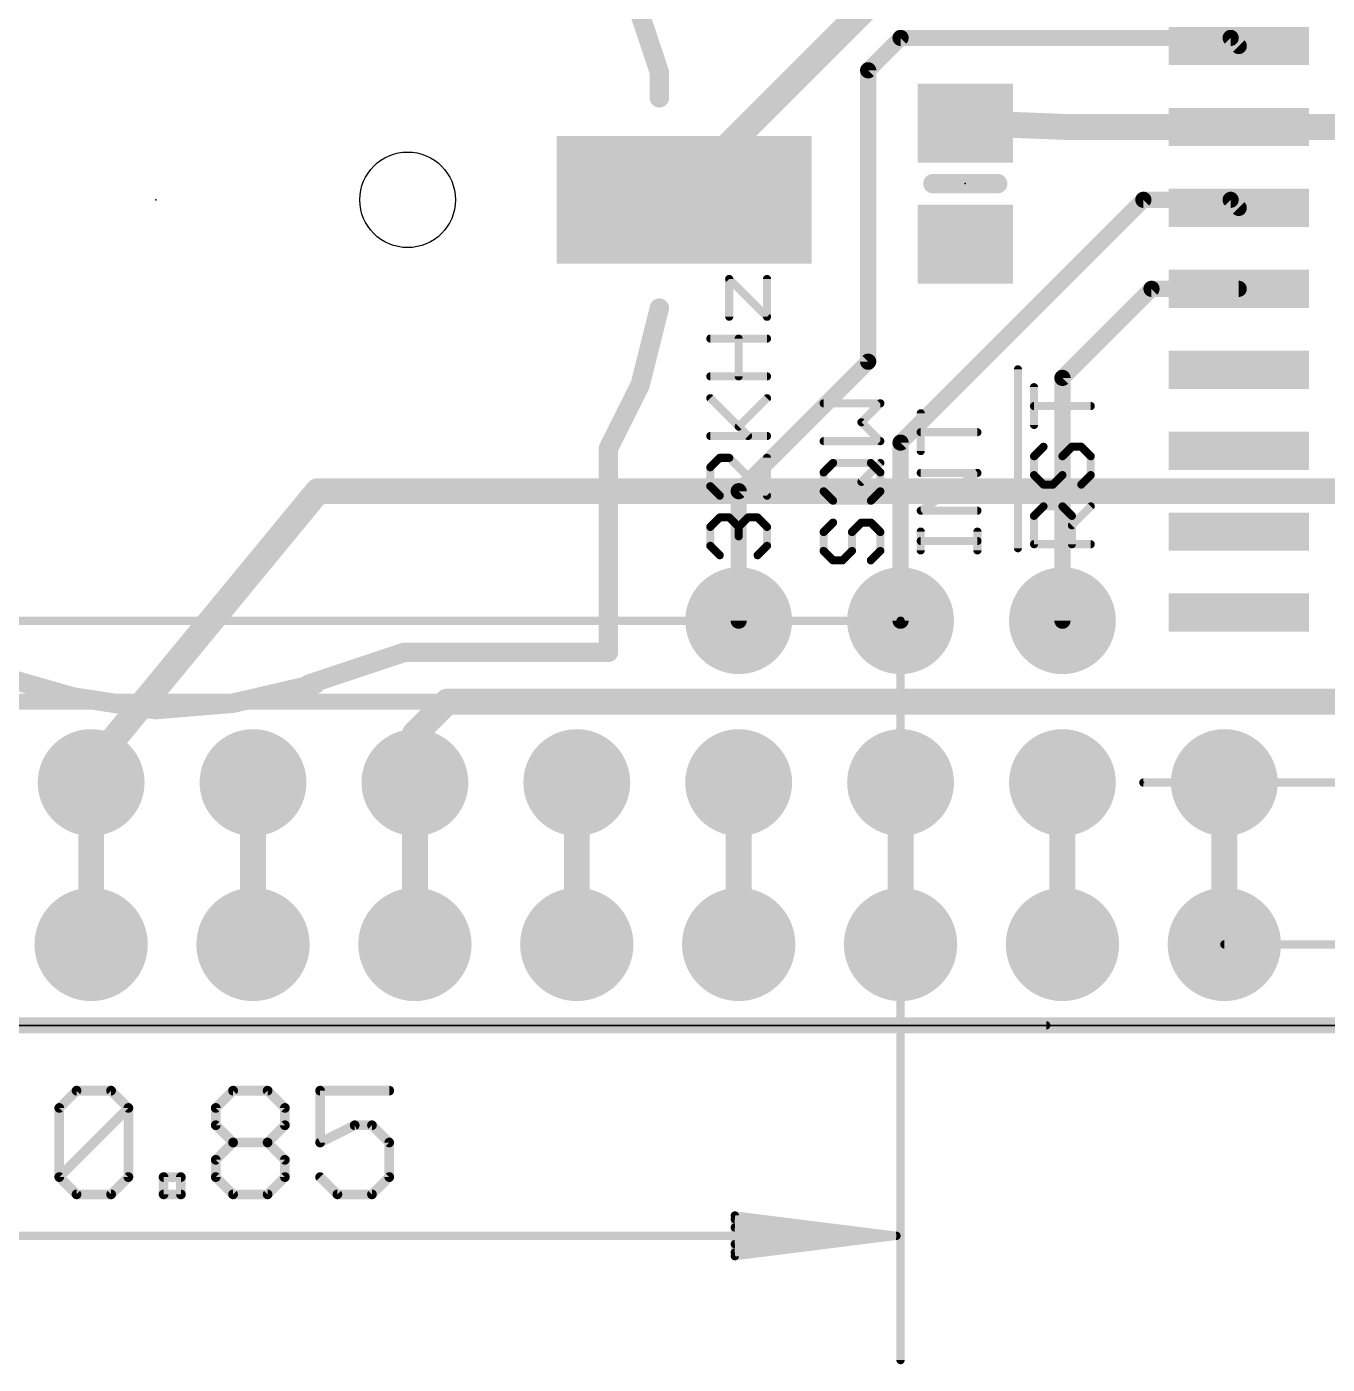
# Model space of a CAD drawing. Extents: x -10.5 to 61.7, y -5.3 to 32.3.
# Drawn here: x 7.88 to 28.28, y -5.32 to 15.67 of the extents above; entities that cross this region are included whole.
import ezdxf

# ---------------------------------------------------------------- set-up
doc = ezdxf.new("R2010")
doc.units = 0
for name, color, linetype in [('1', 12, 'CONTINUOUS'), ('16', 132, 'CONTINUOUS'), ('17', 110, 'CONTINUOUS'), ('20', 53, 'CONTINUOUS'), ('21', 40, 'CONTINUOUS'), ('23', 53, 'CONTINUOUS'), ('47', 253, 'CONTINUOUS')]:
    doc.layers.add(name, color=color, linetype=linetype)

# ---------------------------------------------------------------- blocks, each defined once
blk = doc.blocks.new('RECT')
blk.add_solid([(-0.5, -0.5), (0.5, -0.5), (-0.5, 0.5), (0.5, 0.5)])
blk = doc.blocks.new('ROUNDP')
at = {"const_width": 0.5}
blk.add_lwpolyline([(0, -0.25, 1), (0, 0.25, 1), (0, -0.25)], format="xyb", dxfattribs=at)

msp = doc.modelspace()

# ---------------------------------------------------------------- linework, layer by layer
at = {"layer": '1'}
for points, const_width in [([(18.704, 13.624), (21.59, 16.51)], 0.4064), ([(21.082, 14.986), (21.59, 15.494)], 0.254), ([(21.59, 15.494), (26.769, 15.494)], 0.254), ([(26.769, 15.494), (26.896, 15.367)], 0.254), ([(21.082, 10.414), (21.082, 14.986)], 0.254), ([(24.191, 14.097), (22.606, 14.158)], 0.4064), ([(26.896, 14.097), (24.191, 14.097)], 0.4064), ([(26.896, 14.097), (28.829, 14.097)], 0.4064), ([(18.196, 12.954), (18.704, 13.624)], 0.4064), ([(21.59, 9.144), (25.4, 12.954)], 0.254), ([(25.4, 12.954), (26.769, 12.954)], 0.254), ([(26.769, 12.954), (26.896, 12.827)], 0.254), ([(24.13, 10.16), (25.527, 11.557)], 0.254), ([(25.527, 11.557), (26.896, 11.557)], 0.254), ([(19.05, 8.382), (21.082, 10.414)], 0.254), ([(24.13, 6.35), (24.13, 10.16)], 0.254), ([(21.59, 6.35), (21.59, 9.144)], 0.254), ([(19.05, 6.35), (19.05, 8.382)], 0.254), ([(7.62, 5.08), (45.72, 5.08)], 0.254), ([(11.43, 1.27), (11.43, 3.81)], 0.4064), ([(13.97, 3.81), (13.97, 1.27)], 0.4064), ([(16.51, 1.27), (16.51, 3.81)], 0.4064), ([(19.05, 3.81), (19.05, 1.27)], 0.4064), ([(21.59, 1.27), (21.59, 3.81)], 0.4064), ([(24.13, 3.81), (24.13, 1.27)], 0.4064), ([(26.67, 1.27), (26.67, 3.81)], 0.4064), ([(0, 0), (50.8, 0)], 0.254)]:
    msp.add_lwpolyline(points, dxfattribs=dict(at, const_width=const_width))
for points, const_width in [([(21.59, 15.5575, 1), (21.59, 15.4305)], 0.127), ([(21.6349, 15.4491, 1), (21.5451, 15.5389)], 0.127), ([(26.8139, 15.5389, 1), (26.7241, 15.4491)], 0.127), ([(26.769, 15.4305, 1), (26.769, 15.5575)], 0.127), ([(26.8511, 15.3221, 1), (26.9409, 15.4119)], 0.127), ([(21.1455, 14.986, 1), (21.0185, 14.986)], 0.127), ([(21.0371, 15.0309, 1), (21.1269, 14.9411)], 0.127), ([(22.6099, 14.2595, 1), (22.6021, 14.0565)], 0.2032), ([(24.191, 14.1986, 1), (24.191, 13.9954)], 0.2032), ([(24.1871, 13.9955, 1), (24.1949, 14.1985)], 0.2032), ([(26.896, 14.1986, 1), (26.896, 13.9954)], 0.2032), ([(26.896, 13.9954, 1), (26.896, 14.1986)], 0.2032), ([(18.6322, 13.6958, 1), (18.7758, 13.5522)], 0.2032), ([(18.785, 13.5626, 1), (18.623, 13.6854)], 0.2032), ([(18.115, 13.0154, 1), (18.277, 12.8926)], 0.2032), ([(25.4, 13.0175, 1), (25.4, 12.8905)], 0.127), ([(25.4449, 12.9091, 1), (25.3551, 12.9989)], 0.127), ([(26.8139, 12.9989, 1), (26.7241, 12.9091)], 0.127), ([(26.769, 12.8905, 1), (26.769, 13.0175)], 0.127), ([(26.8511, 12.7821, 1), (26.9409, 12.8719)], 0.127), ([(25.527, 11.6205, 1), (25.527, 11.4935)], 0.127), ([(25.5719, 11.5121, 1), (25.4821, 11.6019)], 0.127), ([(26.896, 11.4935, 1), (26.896, 11.6205)], 0.127), ([(21.1269, 10.3691, 1), (21.0371, 10.4589)], 0.127), ([(21.0185, 10.414, 1), (21.1455, 10.414)], 0.127), ([(24.1935, 10.16, 1), (24.0665, 10.16)], 0.127), ([(24.0851, 10.2049, 1), (24.1749, 10.1151)], 0.127), ([(21.6535, 9.144, 1), (21.5265, 9.144)], 0.127), ([(21.5451, 9.1889, 1), (21.6349, 9.0991)], 0.127), ([(19.1135, 8.382, 1), (18.9865, 8.382)], 0.127), ([(19.0051, 8.4269, 1), (19.0949, 8.3371)], 0.127), ([(18.9865, 6.35, 1), (19.1135, 6.35)], 0.127), ([(21.5265, 6.35, 1), (21.6535, 6.35)], 0.127), ([(24.0665, 6.35, 1), (24.1935, 6.35)], 0.127), ([(11.5316, 3.81, 1), (11.3284, 3.81)], 0.2032), ([(14.0716, 3.81, 1), (13.8684, 3.81)], 0.2032), ([(16.6116, 3.81, 1), (16.4084, 3.81)], 0.2032), ([(19.1516, 3.81, 1), (18.9484, 3.81)], 0.2032), ([(21.6916, 3.81, 1), (21.4884, 3.81)], 0.2032), ([(24.2316, 3.81, 1), (24.0284, 3.81)], 0.2032), ([(26.7716, 3.81, 1), (26.5684, 3.81)], 0.2032), ([(11.3284, 1.27, 1), (11.5316, 1.27)], 0.2032), ([(13.8684, 1.27, 1), (14.0716, 1.27)], 0.2032), ([(16.4084, 1.27, 1), (16.6116, 1.27)], 0.2032), ([(18.9484, 1.27, 1), (19.1516, 1.27)], 0.2032), ([(21.4884, 1.27, 1), (21.6916, 1.27)], 0.2032), ([(24.0284, 1.27, 1), (24.2316, 1.27)], 0.2032), ([(26.5684, 1.27, 1), (26.7716, 1.27)], 0.2032)]:
    msp.add_lwpolyline(points, format="xyb", dxfattribs=dict(at, const_width=const_width))
at = {"layer": '16', "const_width": 0.4064}
for points in [[(8.89, 4.064), (12.446, 8.382)], [(12.446, 8.382), (30.226, 8.382)], [(13.97, 4.572), (14.478, 5.08)], [(14.478, 5.08), (28.956, 5.08)], [(13.97, 3.81), (13.97, 4.572)], [(8.89, 3.81), (8.89, 4.064)], [(8.89, 1.27), (8.89, 3.81)]]:
    msp.add_lwpolyline(points, dxfattribs=at)
at = {"layer": '16', "const_width": 0.2032}
for points in [[(12.446, 8.4836, 1), (12.446, 8.2804)], [(12.5244, 8.3174, 1), (12.3676, 8.4466)], [(14.478, 5.1816, 1), (14.478, 4.9784)], [(14.5498, 5.0082, 1), (14.4062, 5.1518)], [(14.0716, 4.572, 1), (13.8684, 4.572)], [(13.8982, 4.6438, 1), (14.0418, 4.5002)], [(8.9916, 4.064, 1), (8.7884, 4.064)], [(8.8116, 4.1286, 1), (8.9684, 3.9994)], [(8.9916, 3.81, 1), (8.7884, 3.81)], [(8.7884, 3.81, 1), (8.9916, 3.81)], [(13.8684, 3.81, 1), (14.0716, 3.81)], [(8.7884, 1.27, 1), (8.9916, 1.27)]]:
    msp.add_lwpolyline(points, format="xyb", dxfattribs=at)
at = {"layer": '20'}
msp.add_line((48.26, 0), (2.54, 0), dxfattribs=at)
msp.add_circle((13.856, 12.954), 0.75, dxfattribs=at)
at = {"layer": '21'}
msp.add_line((2.54, 0), (48.26, 0), dxfattribs=at)
for points, const_width in [([(17.506, 15.854), (17.806, 14.954)], 0.3048), ([(17.806, 14.954), (17.806, 14.554)], 0.3048), ([(22.098, 13.208), (23.114, 13.208)], 0.3048), ([(18.9013, 11.1188), (18.9013, 11.7119)], 0.127), ([(18.9013, 11.7119), (19.4945, 11.1188)], 0.127), ([(19.4945, 11.1188), (19.4945, 11.7119)], 0.127), ([(17.506, 10.054), (17.806, 11.254)], 0.3048), ([(18.6047, 10.7764), (19.4945, 10.7764)], 0.127), ([(19.0496, 10.1833), (19.0496, 10.7764)], 0.127), ([(23.4315, 7.4867), (23.4315, 10.2933)], 0.127), ([(17.006, 9.054), (17.506, 10.054)], 0.3048), ([(19.4945, 10.1833), (18.6047, 10.1833)], 0.127), ([(23.6847, 9.4213), (23.6847, 10.0144)], 0.127), ([(19.1979, 9.2477), (18.6047, 9.8409)], 0.127), ([(19.0496, 9.396), (19.4945, 9.8409)], 0.127), ([(21.2725, 9.7604), (20.3827, 9.7604)], 0.127), ([(20.9759, 9.4638), (21.2725, 9.7604)], 0.127), ([(21.9067, 9.0113), (21.9067, 9.6045)], 0.127), ([(24.5745, 9.7178), (23.6847, 9.7178)], 0.127), ([(21.2725, 9.1673), (20.9759, 9.4638)], 0.127), ([(18.6047, 9.2477), (19.4945, 9.2477)], 0.127), ([(22.7965, 9.3079), (21.9067, 9.3079)], 0.127), ([(17.006, 5.854), (17.006, 9.054)], 0.3048), ([(20.3827, 9.1673), (21.2725, 9.1673)], 0.127), ([(23.833, 9.0789), (23.6847, 8.9306)], 0.127), ([(24.1296, 8.9306), (24.2779, 9.0789)], 0.127), ([(24.2779, 9.0789), (24.4262, 9.0789)], 0.127), ([(24.4262, 9.0789), (24.5745, 8.9306)], 0.127), ([(18.753, 8.9054), (18.6047, 8.7571)], 0.127), ([(18.6047, 8.7571), (18.6047, 8.4605)], 0.127), ([(18.9013, 8.9054), (18.753, 8.9054)], 0.127), ([(19.4945, 8.3122), (18.9013, 8.9054)], 0.127), ([(19.4945, 8.9054), (19.4945, 8.3122)], 0.127), ([(20.3827, 8.6766), (20.531, 8.8249)], 0.127), ([(20.531, 8.8249), (21.1242, 8.8249)], 0.127), ([(20.9759, 8.5283), (21.2725, 8.8249)], 0.127), ([(21.1242, 8.8249), (21.2725, 8.6766)], 0.127), ([(23.6847, 8.9306), (23.6847, 8.634)], 0.127), ([(24.1296, 8.634), (24.1296, 8.9306)], 0.127), ([(24.5745, 8.9306), (24.5745, 8.634)], 0.127), ([(20.3827, 8.38), (20.3827, 8.6766)], 0.127), ([(21.2725, 8.6766), (21.2725, 8.38)], 0.127), ([(21.9067, 8.0758), (22.7965, 8.669)], 0.127), ([(22.7965, 8.669), (21.9067, 8.669)], 0.127), ([(23.6847, 8.634), (23.833, 8.4857)], 0.127), ([(23.9813, 8.4857), (24.1296, 8.634)], 0.127), ([(24.5745, 8.634), (24.4262, 8.4857)], 0.127), ([(18.6047, 8.4605), (18.753, 8.3122)], 0.127), ([(20.531, 8.2317), (20.3827, 8.38)], 0.127), ([(21.2725, 8.38), (21.1242, 8.2317)], 0.127), ([(23.833, 8.4857), (23.9813, 8.4857)], 0.127), ([(21.1242, 8.2317), (20.531, 8.2317)], 0.127), ([(23.6847, 7.9951), (23.833, 8.1434)], 0.127), ([(23.833, 8.1434), (24.1296, 8.1434)], 0.127), ([(24.1296, 8.1434), (24.2779, 7.9951)], 0.127), ([(24.2779, 7.8468), (24.5745, 8.1434)], 0.127), ([(18.6047, 7.8216), (18.753, 7.9699)], 0.127), ([(18.753, 7.9699), (18.9013, 7.9699)], 0.127), ([(18.9013, 7.9699), (19.0496, 7.8216)], 0.127), ([(19.0496, 7.8216), (19.1979, 7.9699)], 0.127), ([(19.1979, 7.9699), (19.3462, 7.9699)], 0.127), ([(19.3462, 7.9699), (19.4945, 7.8216)], 0.127), ([(22.7965, 8.0758), (21.9067, 8.0758)], 0.127), ([(23.6847, 7.5502), (23.6847, 7.9951)], 0.127), ([(24.2779, 7.9951), (24.2779, 7.5502)], 0.127), ([(18.6047, 7.525), (18.6047, 7.8216)], 0.127), ([(19.0496, 7.8216), (19.0496, 7.6733)], 0.127), ([(19.4945, 7.8216), (19.4945, 7.525)], 0.127), ([(20.531, 7.8894), (20.3827, 7.7411)], 0.127), ([(20.3827, 7.7411), (20.3827, 7.4445)], 0.127), ([(20.8276, 7.7411), (20.9759, 7.8894)], 0.127), ([(20.8276, 7.4445), (20.8276, 7.7411)], 0.127), ([(20.9759, 7.8894), (21.1242, 7.8894)], 0.127), ([(21.1242, 7.8894), (21.2725, 7.7411)], 0.127), ([(21.2725, 7.7411), (21.2725, 7.4445)], 0.127), ([(21.9067, 7.4521), (21.9067, 7.7487)], 0.127), ([(22.7965, 7.4521), (22.7965, 7.7487)], 0.127), ([(18.753, 7.3767), (18.6047, 7.525)], 0.127), ([(19.4945, 7.525), (19.3462, 7.3767)], 0.127), ([(22.7965, 7.6004), (21.9067, 7.6004)], 0.127), ([(24.5745, 7.5502), (23.6847, 7.5502)], 0.127), ([(20.3827, 7.4445), (20.531, 7.2962)], 0.127), ([(20.531, 7.2962), (20.6793, 7.2962)], 0.127), ([(20.6793, 7.2962), (20.8276, 7.4445)], 0.127), ([(21.2725, 7.4445), (21.1242, 7.2962)], 0.127), ([(12.306, 5.354), (13.806, 5.854)], 0.3048), ([(13.856, 5.854), (17.006, 5.854)], 0.3048), ([(7.206, 5.554), (8.606, 5.154)], 0.3048), ([(11.106, 5.054), (12.406, 5.354)], 0.3048), ([(8.606, 5.154), (9.906, 4.954)], 0.3048), ([(9.906, 4.954), (11.106, 5.054)], 0.3048)]:
    msp.add_lwpolyline(points, dxfattribs=dict(at, const_width=const_width))
for points, const_width in [([(17.8822, 14.954, 1), (17.7298, 14.954)], 0.1524), ([(17.7337, 14.9299, 1), (17.8783, 14.9781)], 0.1524), ([(17.7298, 14.554, 1), (17.8822, 14.554)], 0.1524), ([(22.098, 13.2842, 1), (22.098, 13.1318)], 0.1524), ([(23.114, 13.1318, 1), (23.114, 13.2842)], 0.1524), ([(18.9331, 11.7119, 1), (18.8696, 11.7119)], 0.0635), ([(18.9238, 11.7344, 1), (18.8789, 11.6895)], 0.0635), ([(19.5263, 11.7119, 1), (19.4628, 11.7119)], 0.0635), ([(17.8799, 11.2355, 1), (17.7321, 11.2725)], 0.1524), ([(18.8696, 11.1188, 1), (18.9331, 11.1188)], 0.0635), ([(19.4628, 11.1188, 1), (19.5263, 11.1188)], 0.0635), ([(19.472, 11.0963, 1), (19.517, 11.1412)], 0.0635), ([(18.6047, 10.8082, 1), (18.6047, 10.7447)], 0.0635), ([(19.0814, 10.7764, 1), (19.0179, 10.7764)], 0.0635), ([(19.4945, 10.7447, 1), (19.4945, 10.8082)], 0.0635), ([(23.4632, 10.2933, 1), (23.3998, 10.2933)], 0.0635), ([(17.4321, 10.0725, 1), (17.5799, 10.0355)], 0.1524), ([(17.5742, 10.0199, 1), (17.4378, 10.0881)], 0.1524), ([(18.6047, 10.215, 1), (18.6047, 10.1515)], 0.0635), ([(19.0179, 10.1833, 1), (19.0814, 10.1833)], 0.0635), ([(19.4945, 10.1515, 1), (19.4945, 10.215)], 0.0635), ([(23.7165, 10.0144, 1), (23.653, 10.0144)], 0.0635), ([(18.6272, 9.8634, 1), (18.5823, 9.8185)], 0.0635), ([(19.517, 9.8185, 1), (19.472, 9.8634)], 0.0635), ([(20.3827, 9.7922, 1), (20.3827, 9.7287)], 0.0635), ([(21.295, 9.738, 1), (21.25, 9.7829)], 0.0635), ([(21.2725, 9.7287, 1), (21.2725, 9.7922)], 0.0635), ([(21.9385, 9.6045, 1), (21.875, 9.6045)], 0.0635), ([(23.6847, 9.7496, 1), (23.6847, 9.6861)], 0.0635), ([(24.5745, 9.6861, 1), (24.5745, 9.7496)], 0.0635), ([(19.0272, 9.4185, 1), (19.0721, 9.3736)], 0.0635), ([(20.9984, 9.4863, 1), (20.9535, 9.4414)], 0.0635), ([(20.9535, 9.4863, 1), (20.9984, 9.4414)], 0.0635), ([(23.653, 9.4213, 1), (23.7165, 9.4213)], 0.0635), ([(18.6047, 9.2795, 1), (18.6047, 9.216)], 0.0635), ([(19.1755, 9.2253, 1), (19.2204, 9.2702)], 0.0635), ([(19.4945, 9.216, 1), (19.4945, 9.2795)], 0.0635), ([(21.9067, 9.3397, 1), (21.9067, 9.2762)], 0.0635), ([(22.7965, 9.2762, 1), (22.7965, 9.3397)], 0.0635), ([(17.0822, 9.054, 1), (16.9298, 9.054)], 0.1524), ([(16.9378, 9.0881, 1), (17.0742, 9.0199)], 0.1524), ([(20.3827, 9.199, 1), (20.3827, 9.1355)], 0.0635), ([(21.25, 9.1448, 1), (21.295, 9.1897)], 0.0635), ([(21.2725, 9.1355, 1), (21.2725, 9.199)], 0.0635), ([(21.875, 9.0113, 1), (21.9385, 9.0113)], 0.0635), ([(23.8555, 9.0565, 1), (23.8106, 9.1014)], 0.0635), ([(24.2779, 9.1107, 1), (24.2779, 9.0472)], 0.0635), ([(24.3004, 9.0565, 1), (24.2555, 9.1014)], 0.0635), ([(24.4487, 9.1014, 1), (24.4038, 9.0565)], 0.0635), ([(24.4262, 9.0472, 1), (24.4262, 9.1107)], 0.0635), ([(18.6365, 8.7571, 1), (18.573, 8.7571)], 0.0635), ([(18.753, 8.9371, 1), (18.753, 8.8736)], 0.0635), ([(18.7755, 8.8829, 1), (18.7306, 8.9278)], 0.0635), ([(18.9238, 8.9278, 1), (18.8789, 8.8829)], 0.0635), ([(18.9013, 8.8736, 1), (18.9013, 8.9371)], 0.0635), ([(19.5263, 8.9054, 1), (19.4628, 8.9054)], 0.0635), ([(20.531, 8.8567, 1), (20.531, 8.7932)], 0.0635), ([(20.5535, 8.8025, 1), (20.5086, 8.8474)], 0.0635), ([(21.1467, 8.8474, 1), (21.1018, 8.8025)], 0.0635), ([(21.1242, 8.7932, 1), (21.1242, 8.8567)], 0.0635), ([(21.295, 8.8025, 1), (21.25, 8.8474)], 0.0635), ([(23.7165, 8.9306, 1), (23.653, 8.9306)], 0.0635), ([(23.6623, 8.9531, 1), (23.7072, 8.9082)], 0.0635), ([(24.1614, 8.9306, 1), (24.0979, 8.9306)], 0.0635), ([(24.1072, 8.9531, 1), (24.1521, 8.9082)], 0.0635), ([(24.6062, 8.9306, 1), (24.5428, 8.9306)], 0.0635), ([(24.552, 8.9082, 1), (24.597, 8.9531)], 0.0635), ([(18.5823, 8.7796, 1), (18.6272, 8.7346)], 0.0635), ([(20.4145, 8.6766, 1), (20.351, 8.6766)], 0.0635), ([(20.3603, 8.6991, 1), (20.4052, 8.6542)], 0.0635), ([(21.3042, 8.6766, 1), (21.2408, 8.6766)], 0.0635), ([(21.25, 8.6542, 1), (21.295, 8.6991)], 0.0635), ([(21.9067, 8.7007, 1), (21.9067, 8.6372)], 0.0635), ([(22.8141, 8.6426, 1), (22.7789, 8.6954)], 0.0635), ([(22.7965, 8.6372, 1), (22.7965, 8.7007)], 0.0635), ([(23.653, 8.634, 1), (23.7165, 8.634)], 0.0635), ([(23.7072, 8.6565, 1), (23.6623, 8.6116)], 0.0635), ([(24.0979, 8.634, 1), (24.1614, 8.634)], 0.0635), ([(24.1521, 8.6116, 1), (24.1072, 8.6565)], 0.0635), ([(24.5428, 8.634, 1), (24.6062, 8.634)], 0.0635), ([(24.597, 8.6116, 1), (24.552, 8.6565)], 0.0635), ([(18.6272, 8.483, 1), (18.5823, 8.4381)], 0.0635), ([(18.573, 8.4605, 1), (18.6365, 8.4605)], 0.0635), ([(20.4052, 8.4025, 1), (20.3603, 8.3576)], 0.0635), ([(20.351, 8.38, 1), (20.4145, 8.38)], 0.0635), ([(20.9535, 8.5508, 1), (20.9984, 8.5059)], 0.0635), ([(21.2408, 8.38, 1), (21.3042, 8.38)], 0.0635), ([(21.295, 8.3576, 1), (21.25, 8.4025)], 0.0635), ([(23.833, 8.5175, 1), (23.833, 8.454)], 0.0635), ([(23.8106, 8.4633, 1), (23.8555, 8.5082)], 0.0635), ([(23.9589, 8.5082, 1), (24.0038, 8.4633)], 0.0635), ([(23.9813, 8.454, 1), (23.9813, 8.5175)], 0.0635), ([(24.4038, 8.5082, 1), (24.4487, 8.4633)], 0.0635), ([(18.7306, 8.2898, 1), (18.7755, 8.3347)], 0.0635), ([(19.4628, 8.3122, 1), (19.5263, 8.3122)], 0.0635), ([(19.472, 8.2898, 1), (19.517, 8.3347)], 0.0635), ([(20.531, 8.2635, 1), (20.531, 8.2)], 0.0635), ([(20.5086, 8.2093, 1), (20.5535, 8.2542)], 0.0635), ([(21.1018, 8.2542, 1), (21.1467, 8.2093)], 0.0635), ([(21.1242, 8.2, 1), (21.1242, 8.2635)], 0.0635), ([(23.833, 8.1751, 1), (23.833, 8.1116)], 0.0635), ([(23.8555, 8.1209, 1), (23.8106, 8.1658)], 0.0635), ([(24.1521, 8.1658, 1), (24.1072, 8.1209)], 0.0635), ([(24.1296, 8.1116, 1), (24.1296, 8.1751)], 0.0635), ([(24.597, 8.1209, 1), (24.552, 8.1658)], 0.0635), ([(18.753, 8.0016, 1), (18.753, 7.9381)], 0.0635), ([(18.7755, 7.9474, 1), (18.7306, 7.9923)], 0.0635), ([(18.9238, 7.9923, 1), (18.8789, 7.9474)], 0.0635), ([(18.9013, 7.9381, 1), (18.9013, 8.0016)], 0.0635), ([(19.1979, 8.0016, 1), (19.1979, 7.9381)], 0.0635), ([(19.2204, 7.9474, 1), (19.1755, 7.9923)], 0.0635), ([(19.3687, 7.9923, 1), (19.3238, 7.9474)], 0.0635), ([(19.3462, 7.9381, 1), (19.3462, 8.0016)], 0.0635), ([(21.9067, 8.1076, 1), (21.9067, 8.0441)], 0.0635), ([(21.8891, 8.1022, 1), (21.9244, 8.0494)], 0.0635), ([(22.7965, 8.0441, 1), (22.7965, 8.1076)], 0.0635), ([(23.7165, 7.9951, 1), (23.653, 7.9951)], 0.0635), ([(23.6623, 8.0176, 1), (23.7072, 7.9726)], 0.0635), ([(24.3097, 7.9951, 1), (24.2462, 7.9951)], 0.0635), ([(24.2555, 7.9726, 1), (24.3004, 8.0176)], 0.0635), ([(18.6365, 7.8216, 1), (18.573, 7.8216)], 0.0635), ([(18.5823, 7.844, 1), (18.6272, 7.7991)], 0.0635), ([(19.0814, 7.8216, 1), (19.0179, 7.8216)], 0.0635), ([(19.0272, 7.844, 1), (19.0721, 7.7991)], 0.0635), ([(19.0272, 7.7991, 1), (19.0721, 7.844)], 0.0635), ([(19.5263, 7.8216, 1), (19.4628, 7.8216)], 0.0635), ([(19.472, 7.7991, 1), (19.517, 7.844)], 0.0635), ([(20.3603, 7.7636, 1), (20.4052, 7.7186)], 0.0635), ([(20.4145, 7.7411, 1), (20.351, 7.7411)], 0.0635), ([(20.5535, 7.8669, 1), (20.5086, 7.9118)], 0.0635), ([(20.8594, 7.7411, 1), (20.7959, 7.7411)], 0.0635), ([(20.8052, 7.7636, 1), (20.8501, 7.7186)], 0.0635), ([(20.9759, 7.9211, 1), (20.9759, 7.8576)], 0.0635), ([(20.9984, 7.8669, 1), (20.9535, 7.9118)], 0.0635), ([(21.1467, 7.9118, 1), (21.1018, 7.8669)], 0.0635), ([(21.1242, 7.8576, 1), (21.1242, 7.9211)], 0.0635), ([(21.3042, 7.7411, 1), (21.2408, 7.7411)], 0.0635), ([(21.25, 7.7186, 1), (21.295, 7.7636)], 0.0635), ([(21.9385, 7.7487, 1), (21.875, 7.7487)], 0.0635), ([(22.8283, 7.7487, 1), (22.7648, 7.7487)], 0.0635), ([(24.2555, 7.8693, 1), (24.3004, 7.8244)], 0.0635), ([(18.6272, 7.5474, 1), (18.5823, 7.5025)], 0.0635), ([(18.573, 7.525, 1), (18.6365, 7.525)], 0.0635), ([(19.0179, 7.6733, 1), (19.0814, 7.6733)], 0.0635), ([(19.4628, 7.525, 1), (19.5263, 7.525)], 0.0635), ([(19.517, 7.5025, 1), (19.472, 7.5474)], 0.0635), ([(21.9067, 7.6322, 1), (21.9067, 7.5687)], 0.0635), ([(22.7965, 7.5687, 1), (22.7965, 7.6322)], 0.0635), ([(23.6847, 7.582, 1), (23.6847, 7.5185)], 0.0635), ([(23.653, 7.5502, 1), (23.7165, 7.5502)], 0.0635), ([(24.2462, 7.5502, 1), (24.3097, 7.5502)], 0.0635), ([(24.5745, 7.5185, 1), (24.5745, 7.582)], 0.0635), ([(18.7306, 7.3543, 1), (18.7755, 7.3992)], 0.0635), ([(19.3238, 7.3992, 1), (19.3687, 7.3543)], 0.0635), ([(20.4052, 7.467, 1), (20.3603, 7.4221)], 0.0635), ([(20.351, 7.4445, 1), (20.4145, 7.4445)], 0.0635), ([(20.531, 7.328, 1), (20.531, 7.2645)], 0.0635), ([(20.5086, 7.2738, 1), (20.5535, 7.3187)], 0.0635), ([(20.6569, 7.3187, 1), (20.7018, 7.2738)], 0.0635), ([(20.6793, 7.2645, 1), (20.6793, 7.328)], 0.0635), ([(20.7959, 7.4445, 1), (20.8594, 7.4445)], 0.0635), ([(20.8501, 7.4221, 1), (20.8052, 7.467)], 0.0635), ([(21.1018, 7.3187, 1), (21.1467, 7.2738)], 0.0635), ([(21.2408, 7.4445, 1), (21.3042, 7.4445)], 0.0635), ([(21.295, 7.4221, 1), (21.25, 7.467)], 0.0635), ([(21.875, 7.4521, 1), (21.9385, 7.4521)], 0.0635), ([(22.7648, 7.4521, 1), (22.8283, 7.4521)], 0.0635), ([(23.3998, 7.4867, 1), (23.4632, 7.4867)], 0.0635), ([(13.856, 5.9302, 1), (13.856, 5.7778)], 0.1524), ([(13.8301, 5.7817, 1), (13.7819, 5.9263)], 0.1524), ([(16.9298, 5.854, 1), (17.0822, 5.854)], 0.1524), ([(17.006, 5.7778, 1), (17.006, 5.9302)], 0.1524), ([(12.2819, 5.4263, 1), (12.3301, 5.2817)], 0.1524), ([(12.4231, 5.2798, 1), (12.3889, 5.4282)], 0.1524), ([(8.6176, 5.2293, 1), (8.5944, 5.0787)], 0.1524), ([(8.5851, 5.0807, 1), (8.6269, 5.2273)], 0.1524), ([(9.8997, 5.0299, 1), (9.9123, 4.8781)], 0.1524), ([(9.8944, 4.8787, 1), (9.9176, 5.0293)], 0.1524), ([(11.0889, 5.1282, 1), (11.1231, 4.9798)], 0.1524), ([(11.1123, 4.9781, 1), (11.0997, 5.1299)], 0.1524)]:
    msp.add_lwpolyline(points, format="xyb", dxfattribs=dict(at, const_width=const_width))
at = {"layer": '23'}
for p in [(22.606, 13.208), (9.906, 12.954), (21.59, 6.35), (25.4, 3.81)]:
    msp.add_point(p, dxfattribs=at)
at = {"layer": '47'}
for points, const_width in [([(21.59, 6.35), (-3.474, 6.35)], 0.13), ([(21.59, 6.35), (21.59, -5.252)], 0.13), ([(25.4, 3.81), (58.592, 3.81)], 0.13), ([(26.67, 1.27), (61.64, 1.27)], 0.13), ([(23.876, 0), (-3.474, 0)], 0.13), ([(8.3898, -1.2955), (8.661, -1.0243)], 0.1524), ([(8.661, -1.0243), (9.2033, -1.0243)], 0.1524), ([(9.2033, -1.0243), (9.4745, -1.2955)], 0.1524), ([(10.8455, -1.2955), (11.1167, -1.0243)], 0.1524), ([(11.1167, -1.0243), (11.659, -1.0243)], 0.1524), ([(11.659, -1.0243), (11.9302, -1.2955)], 0.1524), ([(13.5674, -1.0243), (12.4827, -1.0243)], 0.1524), ([(12.4827, -1.0243), (12.4827, -1.8378)], 0.1524), ([(8.3898, -2.3801), (8.3898, -1.2955)], 0.1524), ([(8.3898, -2.3801), (9.4745, -1.2955)], 0.1524), ([(9.4745, -1.2955), (9.4745, -2.3801)], 0.1524), ([(10.8455, -1.5666), (10.8455, -1.2955)], 0.1524), ([(11.9302, -1.2955), (11.9302, -1.5666)], 0.1524), ([(11.1167, -1.8378), (10.8455, -1.5666)], 0.1524), ([(11.9302, -1.5666), (11.659, -1.8378)], 0.1524), ([(12.4827, -1.8378), (13.025, -1.5666)], 0.1524), ([(13.025, -1.5666), (13.2962, -1.5666)], 0.1524), ([(13.2962, -1.5666), (13.5674, -1.8378)], 0.1524), ([(10.8455, -2.109), (11.1167, -1.8378)], 0.1524), ([(11.1167, -1.8378), (11.659, -1.8378)], 0.1524), ([(11.659, -1.8378), (11.9302, -2.109)], 0.1524), ([(13.5674, -1.8378), (13.5674, -2.3801)], 0.1524), ([(10.8455, -2.3801), (10.8455, -2.109)], 0.1524), ([(11.9302, -2.109), (11.9302, -2.3801)], 0.1524), ([(8.661, -2.6513), (8.3898, -2.3801)], 0.1524), ([(9.4745, -2.3801), (9.2033, -2.6513)], 0.1524), ([(10.027, -2.6513), (10.027, -2.3801)], 0.1524), ([(10.027, -2.3801), (10.2981, -2.3801)], 0.1524), ([(10.2981, -2.3801), (10.2981, -2.6513)], 0.1524), ([(11.1167, -2.6513), (10.8455, -2.3801)], 0.1524), ([(11.9302, -2.3801), (11.659, -2.6513)], 0.1524), ([(12.7539, -2.6513), (12.4827, -2.3801)], 0.1524), ([(13.5674, -2.3801), (13.2962, -2.6513)], 0.1524), ([(9.2033, -2.6513), (8.661, -2.6513)], 0.1524), ([(10.2981, -2.6513), (10.027, -2.6513)], 0.1524), ([(11.659, -2.6513), (11.1167, -2.6513)], 0.1524), ([(13.2962, -2.6513), (12.7539, -2.6513)], 0.1524), ([(21.525, -3.302), (18.99, -2.9828)], 0.13), ([(18.99, -2.9828), (18.99, -3.6212)], 0.13), ([(21.525, -3.302), (18.99, -3.042)], 0.13), ([(21.525, -3.302), (18.99, -3.172)], 0.13), ([(0.065, -3.302), (21.525, -3.302)], 0.13), ([(18.99, -3.6212), (21.525, -3.302)], 0.13), ([(18.99, -3.432), (21.525, -3.302)], 0.13), ([(18.99, -3.562), (21.525, -3.302)], 0.13)]:
    msp.add_lwpolyline(points, dxfattribs=dict(at, const_width=const_width))
for points, const_width in [([(21.6225, 6.35, 1), (21.5575, 6.35)], 0.065), ([(21.59, 6.3175, 1), (21.59, 6.3825)], 0.065), ([(25.4, 3.8425, 1), (25.4, 3.7775)], 0.065), ([(26.67, 1.3025, 1), (26.67, 1.2375)], 0.065), ([(23.876, -0.0325, 1), (23.876, 0.0325)], 0.065), ([(8.661, -0.9862, 1), (8.661, -1.0624)], 0.0762), ([(8.6879, -1.0513, 1), (8.634, -0.9974)], 0.0762), ([(9.2302, -0.9974, 1), (9.1764, -1.0513)], 0.0762), ([(9.2033, -1.0624, 1), (9.2033, -0.9862)], 0.0762), ([(11.1167, -0.9862, 1), (11.1167, -1.0624)], 0.0762), ([(11.1436, -1.0513, 1), (11.0898, -0.9974)], 0.0762), ([(11.686, -0.9974, 1), (11.6321, -1.0513)], 0.0762), ([(11.659, -1.0624, 1), (11.659, -0.9862)], 0.0762), ([(12.4827, -0.9862, 1), (12.4827, -1.0624)], 0.0762), ([(12.5208, -1.0243, 1), (12.4446, -1.0243)], 0.0762), ([(13.5674, -1.0624, 1), (13.5674, -0.9862)], 0.0762), ([(8.4279, -1.2955, 1), (8.3517, -1.2955)], 0.0762), ([(8.3629, -1.2685, 1), (8.4168, -1.3224)], 0.0762), ([(9.5126, -1.2955, 1), (9.4364, -1.2955)], 0.0762), ([(9.5014, -1.3224, 1), (9.4475, -1.2685)], 0.0762), ([(9.4475, -1.3224, 1), (9.5014, -1.2685)], 0.0762), ([(10.8836, -1.2955, 1), (10.8074, -1.2955)], 0.0762), ([(10.8186, -1.2685, 1), (10.8725, -1.3224)], 0.0762), ([(11.9683, -1.2955, 1), (11.8921, -1.2955)], 0.0762), ([(11.9033, -1.3224, 1), (11.9571, -1.2685)], 0.0762), ([(10.8725, -1.5397, 1), (10.8186, -1.5936)], 0.0762), ([(10.8074, -1.5666, 1), (10.8836, -1.5666)], 0.0762), ([(11.8921, -1.5666, 1), (11.9683, -1.5666)], 0.0762), ([(11.9571, -1.5936, 1), (11.9033, -1.5397)], 0.0762), ([(13.025, -1.5285, 1), (13.025, -1.6047)], 0.0762), ([(13.0421, -1.6007, 1), (13.008, -1.5326)], 0.0762), ([(13.3231, -1.5397, 1), (13.2693, -1.5936)], 0.0762), ([(13.2962, -1.6047, 1), (13.2962, -1.5285)], 0.0762), ([(11.1167, -1.7997, 1), (11.1167, -1.8759)], 0.0762), ([(11.1436, -1.8647, 1), (11.0898, -1.8109)], 0.0762), ([(11.0898, -1.8647, 1), (11.1436, -1.8109)], 0.0762), ([(11.686, -1.8109, 1), (11.6321, -1.8647)], 0.0762), ([(11.6321, -1.8109, 1), (11.686, -1.8647)], 0.0762), ([(11.659, -1.8759, 1), (11.659, -1.7997)], 0.0762), ([(12.4657, -1.8037, 1), (12.4997, -1.8719)], 0.0762), ([(12.4446, -1.8378, 1), (12.5208, -1.8378)], 0.0762), ([(13.6055, -1.8378, 1), (13.5293, -1.8378)], 0.0762), ([(13.5404, -1.8647, 1), (13.5943, -1.8109)], 0.0762), ([(10.8836, -2.109, 1), (10.8074, -2.109)], 0.0762), ([(10.8186, -2.082, 1), (10.8725, -2.1359)], 0.0762), ([(11.9683, -2.109, 1), (11.8921, -2.109)], 0.0762), ([(11.9033, -2.1359, 1), (11.9571, -2.082)], 0.0762), ([(8.4168, -2.3532, 1), (8.3629, -2.4071)], 0.0762), ([(9.5014, -2.4071, 1), (9.4475, -2.3532)], 0.0762), ([(10.0651, -2.3801, 1), (9.9889, -2.3801)], 0.0762), ([(10.027, -2.342, 1), (10.027, -2.4182)], 0.0762), ([(10.3362, -2.3801, 1), (10.26, -2.3801)], 0.0762), ([(10.2981, -2.4182, 1), (10.2981, -2.342)], 0.0762), ([(10.8725, -2.3532, 1), (10.8186, -2.4071)], 0.0762), ([(11.9571, -2.4071, 1), (11.9033, -2.3532)], 0.0762), ([(12.5096, -2.3532, 1), (12.4558, -2.4071)], 0.0762), ([(13.5943, -2.4071, 1), (13.5404, -2.3532)], 0.0762), ([(8.3629, -2.3532, 1), (8.4168, -2.4071)], 0.0762), ([(8.3517, -2.3801, 1), (8.4279, -2.3801)], 0.0762), ([(9.4364, -2.3801, 1), (9.5126, -2.3801)], 0.0762), ([(10.8074, -2.3801, 1), (10.8836, -2.3801)], 0.0762), ([(11.8921, -2.3801, 1), (11.9683, -2.3801)], 0.0762), ([(13.5293, -2.3801, 1), (13.6055, -2.3801)], 0.0762), ([(8.661, -2.6132, 1), (8.661, -2.6894)], 0.0762), ([(8.634, -2.6782, 1), (8.6879, -2.6244)], 0.0762), ([(9.1764, -2.6244, 1), (9.2302, -2.6782)], 0.0762), ([(9.2033, -2.6894, 1), (9.2033, -2.6132)], 0.0762), ([(10.027, -2.6132, 1), (10.027, -2.6894)], 0.0762), ([(9.9889, -2.6513, 1), (10.0651, -2.6513)], 0.0762), ([(10.26, -2.6513, 1), (10.3362, -2.6513)], 0.0762), ([(10.2981, -2.6894, 1), (10.2981, -2.6132)], 0.0762), ([(11.1167, -2.6132, 1), (11.1167, -2.6894)], 0.0762), ([(11.0898, -2.6782, 1), (11.1436, -2.6244)], 0.0762), ([(11.6321, -2.6244, 1), (11.686, -2.6782)], 0.0762), ([(11.659, -2.6894, 1), (11.659, -2.6132)], 0.0762), ([(12.7539, -2.6132, 1), (12.7539, -2.6894)], 0.0762), ([(12.7269, -2.6782, 1), (12.7808, -2.6244)], 0.0762), ([(13.2693, -2.6244, 1), (13.3231, -2.6782)], 0.0762), ([(13.2962, -2.6894, 1), (13.2962, -2.6132)], 0.0762), ([(18.9941, -2.9505, 1), (18.9859, -3.015)], 0.065), ([(19.0225, -2.9828, 1), (18.9575, -2.9828)], 0.065), ([(18.9933, -3.0097, 1), (18.9867, -3.0743)], 0.065), ([(18.9917, -3.1395, 1), (18.9883, -3.2045)], 0.065), ([(21.5291, -3.3342, 1), (21.5209, -3.2698)], 0.065), ([(21.5209, -3.3342, 1), (21.5291, -3.2698)], 0.065), ([(21.5283, -3.3343, 1), (21.5217, -3.2697)], 0.065), ([(21.5217, -3.3343, 1), (21.5283, -3.2697)], 0.065), ([(21.5233, -3.3345, 1), (21.5267, -3.2695)], 0.065), ([(21.5267, -3.3345, 1), (21.5233, -3.2695)], 0.065), ([(21.525, -3.3345, 1), (21.525, -3.2695)], 0.065), ([(18.9883, -3.3995, 1), (18.9917, -3.4645)], 0.065), ([(18.9867, -3.5297, 1), (18.9933, -3.5943)], 0.065), ([(18.9859, -3.589, 1), (18.9941, -3.6535)], 0.065), ([(18.9575, -3.6212, 1), (19.0225, -3.6212)], 0.065), ([(21.5575, -5.252, 1), (21.6225, -5.252)], 0.065)]:
    msp.add_lwpolyline(points, format="xyb", dxfattribs=dict(at, const_width=const_width))

# ---------------------------------------------------------------- block references
at = {"layer": '1'}
for p, xscale, yscale, rotation in [((26.896, 15.367), 0.6, 2.2, 270), ((22.606, 14.158), 1.24, 1.5, 90), ((26.896, 14.097), 0.6, 2.2, 270), ((26.896, 12.827), 0.6, 2.2, 270), ((22.606, 12.258), 1.24, 1.5, 90), ((26.896, 11.557), 0.6, 2.2, 270), ((26.896, 10.287), 0.6, 2.2, 270), ((26.896, 9.017), 0.6, 2.2, 270), ((26.896, 7.747), 0.6, 2.2, 270), ((26.896, 6.477), 0.6, 2.2, 270)]:
    msp.add_blockref('RECT', p, dxfattribs=dict(at, xscale=xscale, yscale=yscale, rotation=rotation))
at = {"layer": '1', "xscale": 4, "yscale": 2}
msp.add_blockref('RECT', (18.196, 12.954), dxfattribs=at)
at = {"layer": '17', "xscale": 1.6764, "yscale": 1.6764, "rotation": 270}
for p in [(19.05, 6.35), (19.05, 6.35), (21.59, 6.35), (21.59, 6.35), (24.13, 6.35), (24.13, 6.35), (8.89, 3.81), (8.89, 3.81), (11.43, 3.81), (11.43, 3.81), (13.97, 3.81), (13.97, 3.81), (16.51, 3.81), (16.51, 3.81), (19.05, 3.81), (19.05, 3.81), (21.59, 3.81), (21.59, 3.81), (24.13, 3.81), (24.13, 3.81), (26.67, 3.81), (26.67, 3.81)]:
    msp.add_blockref('ROUNDP', p, dxfattribs=at)
at = {"layer": '17', "xscale": 1.778, "yscale": 1.778}
for p in [(8.89, 1.27), (8.89, 1.27), (11.43, 1.27), (11.43, 1.27), (13.97, 1.27), (13.97, 1.27), (16.51, 1.27), (16.51, 1.27), (19.05, 1.27), (19.05, 1.27), (21.59, 1.27), (21.59, 1.27), (24.13, 1.27), (24.13, 1.27), (26.67, 1.27), (26.67, 1.27)]:
    msp.add_blockref('ROUNDP', p, dxfattribs=at)

doc.saveas('drawing.dxf')
